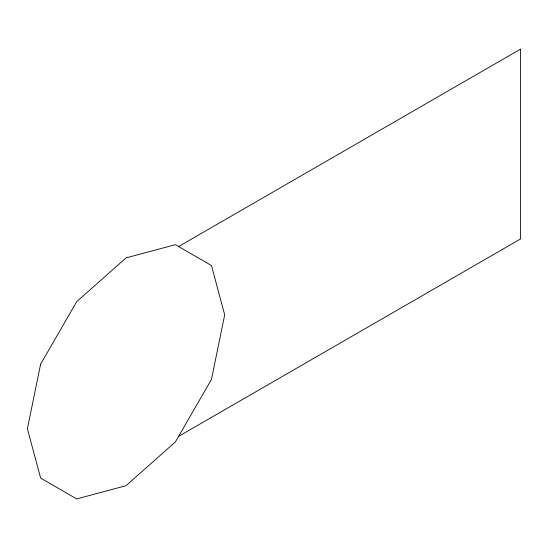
<?xml version="1.0" encoding="UTF-8"?>
<svg xmlns="http://www.w3.org/2000/svg" width="548" height="548" viewBox="0 0 548 548"><rect width="100%" height="100%" fill="white"/><g stroke="black" fill="none" stroke-linecap="round" stroke-linejoin="round"><path stroke-width="0.82" d="M178.586 246.545L520.6 49.087L520.6 238.921L178.586 436.379M40.614 364.167L27.4 428.748L40.614 478.068L76.72 498.913L126.04 485.699L175.36 441.962L211.466 379.428L224.68 314.853L211.466 265.527L175.36 244.682L126.04 257.903L76.72 301.633L40.614 364.167"/></g></svg>
